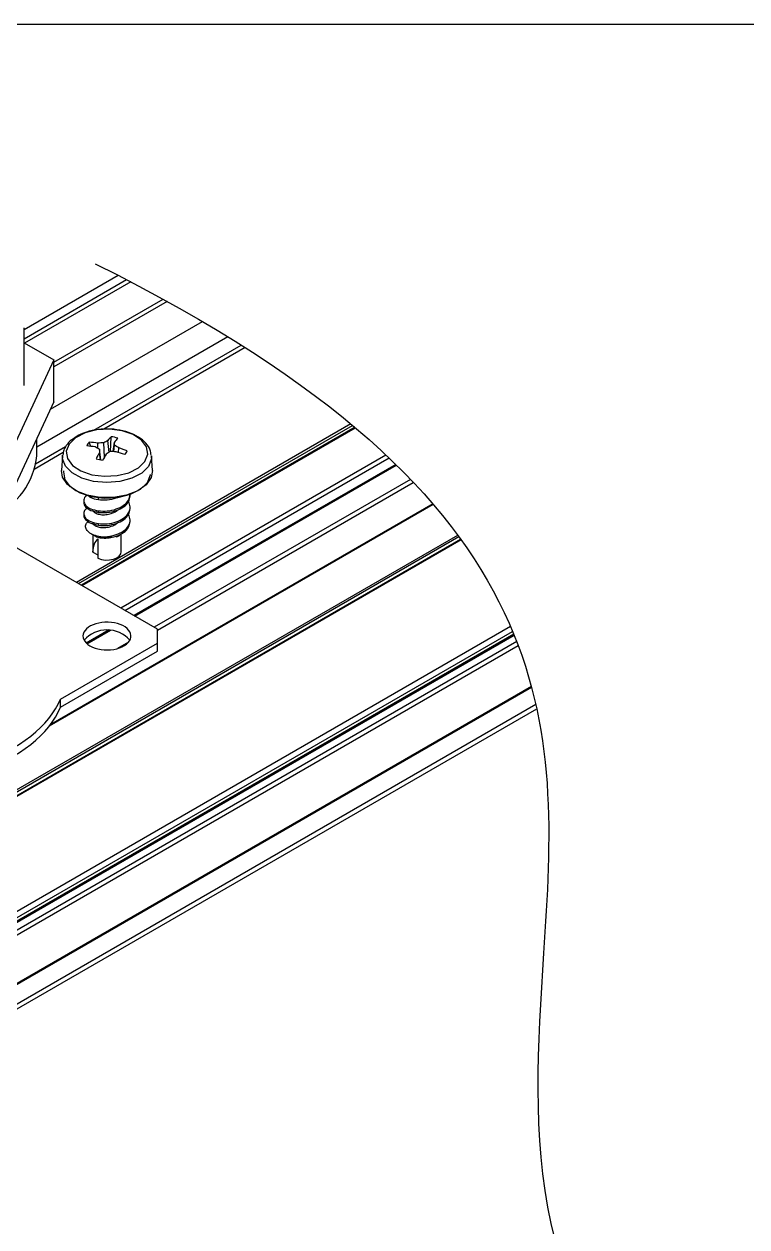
# Model space of a CAD drawing. Extents: x 0 to 13.2, y -7.3 to 0.
# Drawn here: x 5.866 to 8.424, y -4.256 to 0 of the extents above; entities that cross this region are included whole.
import ezdxf

# ---------------------------------------------------------------- set-up
doc = ezdxf.new("R2010")
doc.units = 0
doc.header["$LTSCALE"] = 0.5
doc.header["$MEASUREMENT"] = 0
doc.layers.add('Hardware', color=242, linetype='CONTINUOUS')
doc.layers.add('Housing', color=150, linetype='CONTINUOUS')
doc.layers.add('Text-Unprinted', color=131, linetype='CONTINUOUS', plot=False)

msp = doc.modelspace()

# ---------------------------------------------------------------- linework, layer by layer
at = {"layer": 'Hardware', "linetype": 'Continuous', "transparency": 16777216}
for p, q in [((5.8661, -1.2793), (5.8661, -1.0751)), ((5.8661, -1.1277), (5.9717, -1.1887)), ((5.9717, -1.1887), (5.8148, -1.5267)), ((5.9717, -1.3373), (5.9717, -1.1887)), ((5.9717, -1.3373), (5.8148, -1.6753)), ((5.9111, -1.5275), (5.9111, -1.4678)), ((6.1019, -1.4945), (6.0968, -1.4796)), ((6.1269, -1.501), (6.1273, -1.4828)), ((6.1505, -1.5323), (6.1479, -1.4817)), ((6.1667, -1.5156), (6.1624, -1.4741)), ((6.1724, -1.5138), (6.1748, -1.4602)), ((6.1816, -1.513), (6.186, -1.4795)), ((6.002, -1.5282), (5.9986, -1.58)), ((6.002, -1.5282), (6.0022, -1.5253)), ((6.1376, -1.5421), (6.1326, -1.504)), ((6.1362, -1.5418), (6.133, -1.5167)), ((6.1836, -1.5131), (6.1864, -1.4906)), ((6.2001, -1.516), (6.2011, -1.4998)), ((6.2268, -1.5193), (6.2313, -1.5105)), ((6.3204, -1.58), (6.3171, -1.5282)), ((6.3171, -1.5282), (6.3171, -1.5305)), ((6.0775, -1.6868), (6.0775, -1.6924)), ((6.1292, -1.6825), (6.1292, -1.6769)), ((6.2415, -1.6698), (6.2415, -1.6649)), ((6.0775, -1.7322), (6.0775, -1.7378)), ((6.1292, -1.7279), (6.1292, -1.7222)), ((6.2415, -1.7151), (6.2415, -1.7095)), ((6.1292, -1.7732), (6.1292, -1.7676)), ((6.2415, -1.7605), (6.2415, -1.7549)), ((6.1035, -1.8035), (6.1193, -1.8126)), ((6.1089, -1.8066), (6.1089, -1.8676)), ((6.1277, -1.8218), (6.1277, -1.8903)), ((6.2035, -1.8098), (6.1938, -1.816)), ((6.1938, -1.816), (6.1938, -1.8132)), ((6.2102, -1.8676), (6.2102, -1.8033)), ((6.1089, -1.8676), (6.1089, -1.8686)), ((6.1089, -1.8686), (6.1277, -1.8784))]:
    msp.add_line(p, q, dxfattribs=at)
at = {"layer": 'Hardware', "transparency": 16777216}
for p, q in [((6.338, -2.1411), (5.7861, -1.8225)), ((6.338, -2.1901), (6.338, -2.1411)), ((5.9946, -2.3884), (6.338, -2.1901)), ((6.338, -2.2194), (6.338, -2.1901)), ((5.9946, -2.4177), (6.338, -2.2194)), ((5.9946, -2.4177), (5.9946, -2.3884))]:
    msp.add_line(p, q, dxfattribs=at)
at = {"layer": 'Hardware', "linetype": 'Continuous', "transparency": 16777216, "flags": 128}
for points in [[(6.0253, -1.4862), (6.0154, -1.5117), (6.0195, -1.5376), (6.0374, -1.5616), (6.0673, -1.5812), (6.1061, -1.5945), (6.1502, -1.6002), (6.1952, -1.5978), (6.2367, -1.5875), (6.2707, -1.5703), (6.2937, -1.5478), (6.3037, -1.5224), (6.2995, -1.4964), (6.2816, -1.4724), (6.2518, -1.4528), (6.2129, -1.4395), (6.1688, -1.4338), (6.1238, -1.4362), (6.0823, -1.4465), (6.0483, -1.4638), (6.0253, -1.4862)], [(6.306, -1.5652), (6.2823, -1.5886), (6.2477, -1.607), (6.2053, -1.6186), (6.1588, -1.6225), (6.1124, -1.6184), (6.0701, -1.6065), (6.0358, -1.5879), (6.0125, -1.5644), (6.0022, -1.5379), (6.002, -1.5282)], [(6.3171, -1.5305), (6.3167, -1.5387), (6.306, -1.5652)], [(6.3204, -1.58), (6.3163, -1.6046), (6.2986, -1.6303), (6.2685, -1.6519), (6.2287, -1.6674), (6.1828, -1.6754), (6.1348, -1.6753), (6.089, -1.667), (6.0495, -1.6513), (6.0197, -1.6296), (6.0024, -1.6037), (5.9986, -1.58)], [(6.3124, -1.594), (6.3122, -1.596), (6.3017, -1.623), (6.2772, -1.6468), (6.2413, -1.665), (6.1973, -1.6759), (6.1497, -1.6785), (6.103, -1.6724), (6.0618, -1.6583), (6.0302, -1.6376), (6.0113, -1.6122), (6.0068, -1.5847), (6.0074, -1.5811)], [(6.1277, -1.8903), (6.1401, -1.8946), (6.154, -1.8967), (6.1685, -1.8964), (6.1821, -1.8938), (6.194, -1.889), (6.203, -1.8825), (6.2086, -1.8749), (6.2102, -1.8676)]]:
    msp.add_lwpolyline(points, dxfattribs=at)
at = {"layer": 'Hardware', "transparency": 16777216, "flags": 128}
for points in [[(6.0994, -2.2003), (6.1079, -2.2046), (6.1174, -2.2083), (6.1276, -2.2111), (6.1384, -2.2132), (6.1496, -2.2144), (6.1609, -2.2147), (6.1722, -2.2141), (6.1833, -2.2127), (6.194, -2.2105), (6.204, -2.2074), (6.2133, -2.2036), (6.2216, -2.1991), (6.2288, -2.1941), (6.2347, -2.1885), (6.2393, -2.1825), (6.2425, -2.1762), (6.2442, -2.1697), (6.2444, -2.1632), (6.2431, -2.1567), (6.2403, -2.1503), (6.236, -2.1442), (6.2304, -2.1385), (6.2235, -2.1333), (6.2155, -2.1287), (6.2064, -2.1247), (6.1966, -2.1215), (6.186, -2.119), (6.175, -2.1174), (6.1638, -2.1166), (6.1524, -2.1167), (6.1412, -2.1177), (6.1303, -2.1195), (6.1199, -2.1222), (6.1102, -2.1256), (6.1014, -2.1298), (6.0937, -2.1346), (6.0871, -2.1399), (6.0818, -2.1457), (6.0779, -2.1519), (6.0755, -2.1583), (6.0745, -2.1648), (6.0751, -2.1714), (6.0772, -2.1778), (6.0807, -2.184), (6.0857, -2.1899), (6.0919, -2.1954), (6.0994, -2.2003)], [(5.5289, -2.6572), (5.5594, -2.6526), (5.5895, -2.6471), (5.619, -2.6408), (5.648, -2.6336), (5.6763, -2.6255), (5.7038, -2.6167), (5.7305, -2.607), (5.7564, -2.5966), (5.7813, -2.5855), (5.8052, -2.5736), (5.828, -2.5611), (5.8498, -2.5479), (5.8703, -2.5341), (5.8896, -2.5197), (5.9076, -2.5048), (5.9243, -2.4893), (5.9397, -2.4734), (5.9536, -2.4571), (5.9661, -2.4404), (5.9771, -2.4234), (5.9866, -2.406), (5.9946, -2.3884)], [(5.5289, -2.6865), (5.5594, -2.6819), (5.5895, -2.6764), (5.619, -2.6701), (5.648, -2.6629), (5.6763, -2.6548), (5.7038, -2.646), (5.7305, -2.6363), (5.7564, -2.6259), (5.7813, -2.6148), (5.8052, -2.6029), (5.828, -2.5904), (5.8498, -2.5772), (5.8703, -2.5634), (5.8896, -2.549), (5.9076, -2.5341), (5.9243, -2.5187), (5.9397, -2.5028), (5.9536, -2.4864), (5.9661, -2.4697), (5.9771, -2.4527), (5.9866, -2.4353), (5.9946, -2.4177)]]:
    msp.add_lwpolyline(points, dxfattribs=at)
at = {"layer": 'Hardware', "linetype": 'Continuous', "transparency": 16777216}
for centre, radius, start, end in [((6.1206, -1.5057), 0.0353, 132.3475, 158.5244), ((6.0681, -1.9004), 0.4218, 81.9363, 86.0986), ((6.1631, -1.9702), 0.4887, 91.7836, 94.2055), ((6.3131, -1.7766), 0.338, 116.4935, 119.2666), ((6.3286, -1.611), 0.2153, 135.5648, 140.5305), ((6.1619, -1.569), 0.1096, 70.9362, 83.2026), ((6.4253, -1.6655), 0.303, 138.6944, 142.1461), ((5.2744, -1.5181), 0.9124, 1.7307, 2.4257), ((5.6466, -1.5), 0.266, 294.6119, 354.068), ((6.0444, -1.9725), 0.4817, 81.2332, 84.8445), ((5.9356, -1.8723), 0.4177, 61.8659, 64.132), ((6.5336, -1.7512), 0.4642, 149.661, 152.6363), ((8.1897, -1.4456), 2.0579, 181.6246, 181.9799), ((6.7685, -1.9012), 0.7197, 148.2239, 150.1625), ((6.4287, -1.9273), 0.488, 121.8616, 123.8829), ((6.1645, -2.0784), 0.5656, 87.2451, 89.3357), ((5.9854, -1.8287), 0.3933, 56.7431, 59.271), ((6.025, -2.0603), 0.5717, 69.8216, 73.0431), ((6.0554, -1.9571), 0.4799, 68.5062, 72.325), ((6.1984, -1.4976), 0.0353, 312.3475, 338.5244), ((6.1571, -1.4343), 0.1096, 250.9362, 263.2026), ((6.1595, -1.6783), 0.1379, 257.8098, 283.5967), ((6.1725, -1.7359), 0.0801, 285.4212, 292.7995)]:
    msp.add_arc(centre, radius, start, end, dxfattribs=at)
at = {"layer": 'Hardware', "transparency": 16777216}
msp.add_arc((6.1595, -2.2516), 0.108, 41.3174, 138.6826, dxfattribs=at)
at = {"layer": 'Hardware', "linetype": 'Continuous', "transparency": 16777216}
msp.add_ellipse((6.1595, -1.8908), major_axis=(-0.0217, 0.0742), ratio=0.616927, start_param=0.236759, end_param=1.093616, dxfattribs=at)
for points, knots in [([(6.3153, -1.5255), (6.3148, -1.5194), (6.3133, -1.5038), (6.2976, -1.4814), (6.2719, -1.4601), (6.2368, -1.4438), (6.1952, -1.4341), (6.1504, -1.4317), (6.1065, -1.4373), (6.068, -1.4488), (6.0491, -1.4615), (6.0405, -1.4673)], [0, 0, 0, 0, 0.070392, 0.179217, 0.292653, 0.412295, 0.533677, 0.654782, 0.776022, 0.898022, 1, 1, 1, 1]), ([(6.0405, -1.4673), (6.0386, -1.4684), (6.0274, -1.4748), (6.0206, -1.484), (6.0151, -1.4917)], [0, 0, 0, 0, 0.174688, 1, 1, 1, 1]), ([(6.0151, -1.4917), (6.0118, -1.4968), (6.0051, -1.5072), (6.0043, -1.519), (6.0039, -1.5249)], [0, 0, 0, 0, 0.49997, 1, 1, 1, 1]), ([(6.0778, -1.6925), (6.0777, -1.6927), (6.0756, -1.6979), (6.0832, -1.709), (6.1004, -1.7217), (6.1197, -1.7258), (6.1292, -1.7279)], [0, 0, 0, 0, 0.015021, 0.337249, 0.672999, 1, 1, 1, 1]), ([(6.0903, -1.6671), (6.0878, -1.6687), (6.0789, -1.6744), (6.0758, -1.6875), (6.0822, -1.7032), (6.1006, -1.7161), (6.1198, -1.7202), (6.1292, -1.7222)], [0, 0, 0, 0, 0.091061, 0.320601, 0.542861, 0.774448, 1, 1, 1, 1]), ([(6.0941, -1.6697), (6.0967, -1.6717), (6.1048, -1.678), (6.1193, -1.6807), (6.1292, -1.6825)], [0, 0, 0, 0, 0.317573, 1, 1, 1, 1]), ([(6.1292, -1.7222), (6.1395, -1.723), (6.1605, -1.7244), (6.1928, -1.717), (6.2196, -1.7037), (6.2381, -1.6851), (6.2402, -1.671), (6.2412, -1.6641)], [0, 0, 0, 0, 0.199937, 0.405223, 0.602242, 0.805713, 1, 1, 1, 1]), ([(6.1292, -1.7279), (6.1395, -1.7286), (6.1605, -1.73), (6.1928, -1.7226), (6.2196, -1.7094), (6.2381, -1.6908), (6.2402, -1.6766), (6.2412, -1.6697)], [0, 0, 0, 0, 0.199937, 0.405223, 0.602242, 0.805713, 1, 1, 1, 1]), ([(6.1292, -1.6825), (6.1394, -1.6831), (6.1602, -1.6844), (6.1852, -1.68), (6.1957, -1.6745), (6.1973, -1.6736)], [0, 0, 0, 0, 0.450672, 0.913402, 1, 1, 1, 1]), ([(6.1292, -1.7676), (6.1396, -1.7683), (6.1605, -1.7698), (6.1928, -1.7623), (6.2199, -1.7491), (6.2375, -1.7303), (6.2441, -1.7092), (6.2383, -1.6962), (6.2356, -1.6901)], [0, 0, 0, 0, 0.168435, 0.341375, 0.507351, 0.678764, 0.850176, 1, 1, 1, 1]), ([(6.0778, -1.7378), (6.0777, -1.7381), (6.0756, -1.7433), (6.0832, -1.7543), (6.1004, -1.7671), (6.1197, -1.7712), (6.1292, -1.7732)], [0, 0, 0, 0, 0.015021, 0.337249, 0.672999, 1, 1, 1, 1]), ([(6.0903, -1.7124), (6.0878, -1.714), (6.0789, -1.7198), (6.0758, -1.7328), (6.0822, -1.7486), (6.1006, -1.7615), (6.1198, -1.7656), (6.1292, -1.7676)], [0, 0, 0, 0, 0.0910613, 0.3206008, 0.5428611, 0.7744477, 1, 1, 1, 1]), ([(6.109, -1.7174), (6.109, -1.7175), (6.1077, -1.7204), (6.1124, -1.7266), (6.1231, -1.7331), (6.1403, -1.7367), (6.1604, -1.7361), (6.1796, -1.7304), (6.1929, -1.7244), (6.1968, -1.7196), (6.1973, -1.719)], [0, 0, 0, 0, 0.007384, 0.165603, 0.330712, 0.491359, 0.652007, 0.817115, 0.975334, 1, 1, 1, 1]), ([(6.1292, -1.7732), (6.1395, -1.774), (6.1605, -1.7754), (6.1928, -1.768), (6.2196, -1.7547), (6.2381, -1.7361), (6.2402, -1.722), (6.2412, -1.7151)], [0, 0, 0, 0, 0.199937, 0.405223, 0.602242, 0.805713, 1, 1, 1, 1]), ([(6.1303, -1.8131), (6.1405, -1.8138), (6.1612, -1.815), (6.193, -1.8076), (6.2199, -1.7945), (6.2375, -1.7756), (6.2441, -1.7546), (6.2383, -1.7416), (6.2356, -1.7355)], [0, 0, 0, 0, 0.166525, 0.337162, 0.5042, 0.676708, 0.849217, 1, 1, 1, 1]), ([(6.1303, -1.8131), (6.1226, -1.811), (6.1071, -1.8068), (6.0911, -1.7956), (6.0833, -1.7823), (6.0837, -1.7694), (6.0905, -1.7626), (6.0933, -1.7598)], [0, 0, 0, 0, 0.213412, 0.426645, 0.639148, 0.85203, 1, 1, 1, 1]), ([(6.109, -1.7628), (6.109, -1.7629), (6.1077, -1.7657), (6.1124, -1.772), (6.1231, -1.7784), (6.1403, -1.7821), (6.1604, -1.7815), (6.1796, -1.7758), (6.1929, -1.7698), (6.1968, -1.765), (6.1973, -1.7644)], [0, 0, 0, 0, 0.007384, 0.165603, 0.330712, 0.491359, 0.652007, 0.817115, 0.975334, 1, 1, 1, 1]), ([(6.1919, -1.8124), (6.192, -1.8123), (6.2017, -1.809), (6.2197, -1.8001), (6.2381, -1.7815), (6.2402, -1.7674), (6.2412, -1.7605)], [0, 0, 0, 0, 0.004575, 0.334308, 0.674839, 1, 1, 1, 1]), ([(6.1194, -1.8125), (6.1196, -1.8127), (6.1213, -1.8143), (6.1314, -1.8172), (6.1495, -1.8193), (6.1711, -1.8177), (6.1855, -1.814), (6.1919, -1.8124)], [0, 0, 0, 0, 0.019845, 0.238072, 0.506036, 0.77797, 1, 1, 1, 1])]:
    msp.add_open_spline(points, degree=3, knots=knots, dxfattribs=at)
at = {"layer": 'Housing', "transparency": 16777216}
for p, q in [((6.1995, -0.8894), (5.8661, -1.0818)), ((5.8661, -1.1138), (6.2287, -0.9044)), ((6.2436, -0.9122), (5.8682, -1.1289)), ((5.9717, -1.1964), (6.358, -0.9733)), ((6.3725, -0.9813), (5.9717, -1.2127)), ((5.9601, -1.3623), (6.4972, -1.0522)), ((6.5873, -1.1063), (5.9111, -1.4967)), ((6.1132, -1.4372), (6.6349, -1.136)), ((6.6484, -1.1446), (6.1485, -1.4331)), ((7.0223, -1.4151), (6.0514, -1.9757)), ((6.0585, -1.9797), (7.0281, -1.42)), ((7.0363, -1.4268), (6.0685, -1.9855)), ((6.0714, -1.9872), (7.0386, -1.4288)), ((6.0047, -1.5161), (5.9015, -1.5757)), ((5.9064, -1.5565), (6.0129, -1.4951)), ((7.1468, -1.5253), (6.209, -2.0666)), ((6.2232, -2.0748), (7.1575, -1.5354)), ((7.1813, -1.5584), (6.255, -2.0932)), ((6.2579, -2.0949), (7.1835, -1.5605)), ((7.2334, -1.611), (6.3266, -2.1345)), ((6.338, -2.1442), (7.2435, -1.6216)), ((7.3142, -1.7001), (5.9548, -2.4849)), ((7.3123, -1.6978), (5.9592, -2.4789)), ((7.4127, -1.8252), (5.8099, -2.7505)), ((5.8142, -2.7446), (7.411, -1.8228)), ((7.4051, -1.8147), (5.8209, -2.7292)), ((5.8234, -2.7196), (7.4009, -1.8089)), ((7.5875, -2.1316), (4.8678, -3.7017)), ((4.8868, -3.7127), (7.595, -2.1492)), ((7.5991, -2.1592), (4.8958, -3.7197)), ((4.8972, -3.7223), (7.6002, -2.1619)), ((6.1672, -2.1439), (6.0863, -2.1905)), ((6.0887, -2.1926), (6.1722, -2.1443)), ((7.6094, -2.1851), (4.8984, -3.7502)), ((4.8984, -3.7665), (7.6145, -2.1985)), ((6.236, -2.1868), (6.1962, -2.2098)), ((7.6611, -2.3438), (4.8984, -3.9387)), ((4.8984, -3.942), (7.6618, -2.3467)), ((7.6769, -2.4082), (4.8984, -4.0121)), ((4.8984, -4.0285), (7.68, -2.4227))]:
    msp.add_line(p, q, dxfattribs=at)
at = {"layer": 'Housing', "color": 1, "transparency": 16777216}
msp.add_open_spline([(6.1183, -0.8485), (7.8092, -1.6865), (7.7146, -3.1336), (7.6199, -4.5806), (8.2924, -5.1227)], degree=3, knots=[0, 0, 0, 0, 1, 1.807725, 1.807725, 1.807725, 1.807725], dxfattribs=at)
at = {"layer": 'Text-Unprinted', "ltscale": 0.5, "transparency": 16777216}
msp.add_lwpolyline([(0, 0), (13.1671, 0), (13.1671, -7.3102), (0, -7.3102)], close=True, dxfattribs=at)

doc.saveas('drawing.dxf')
